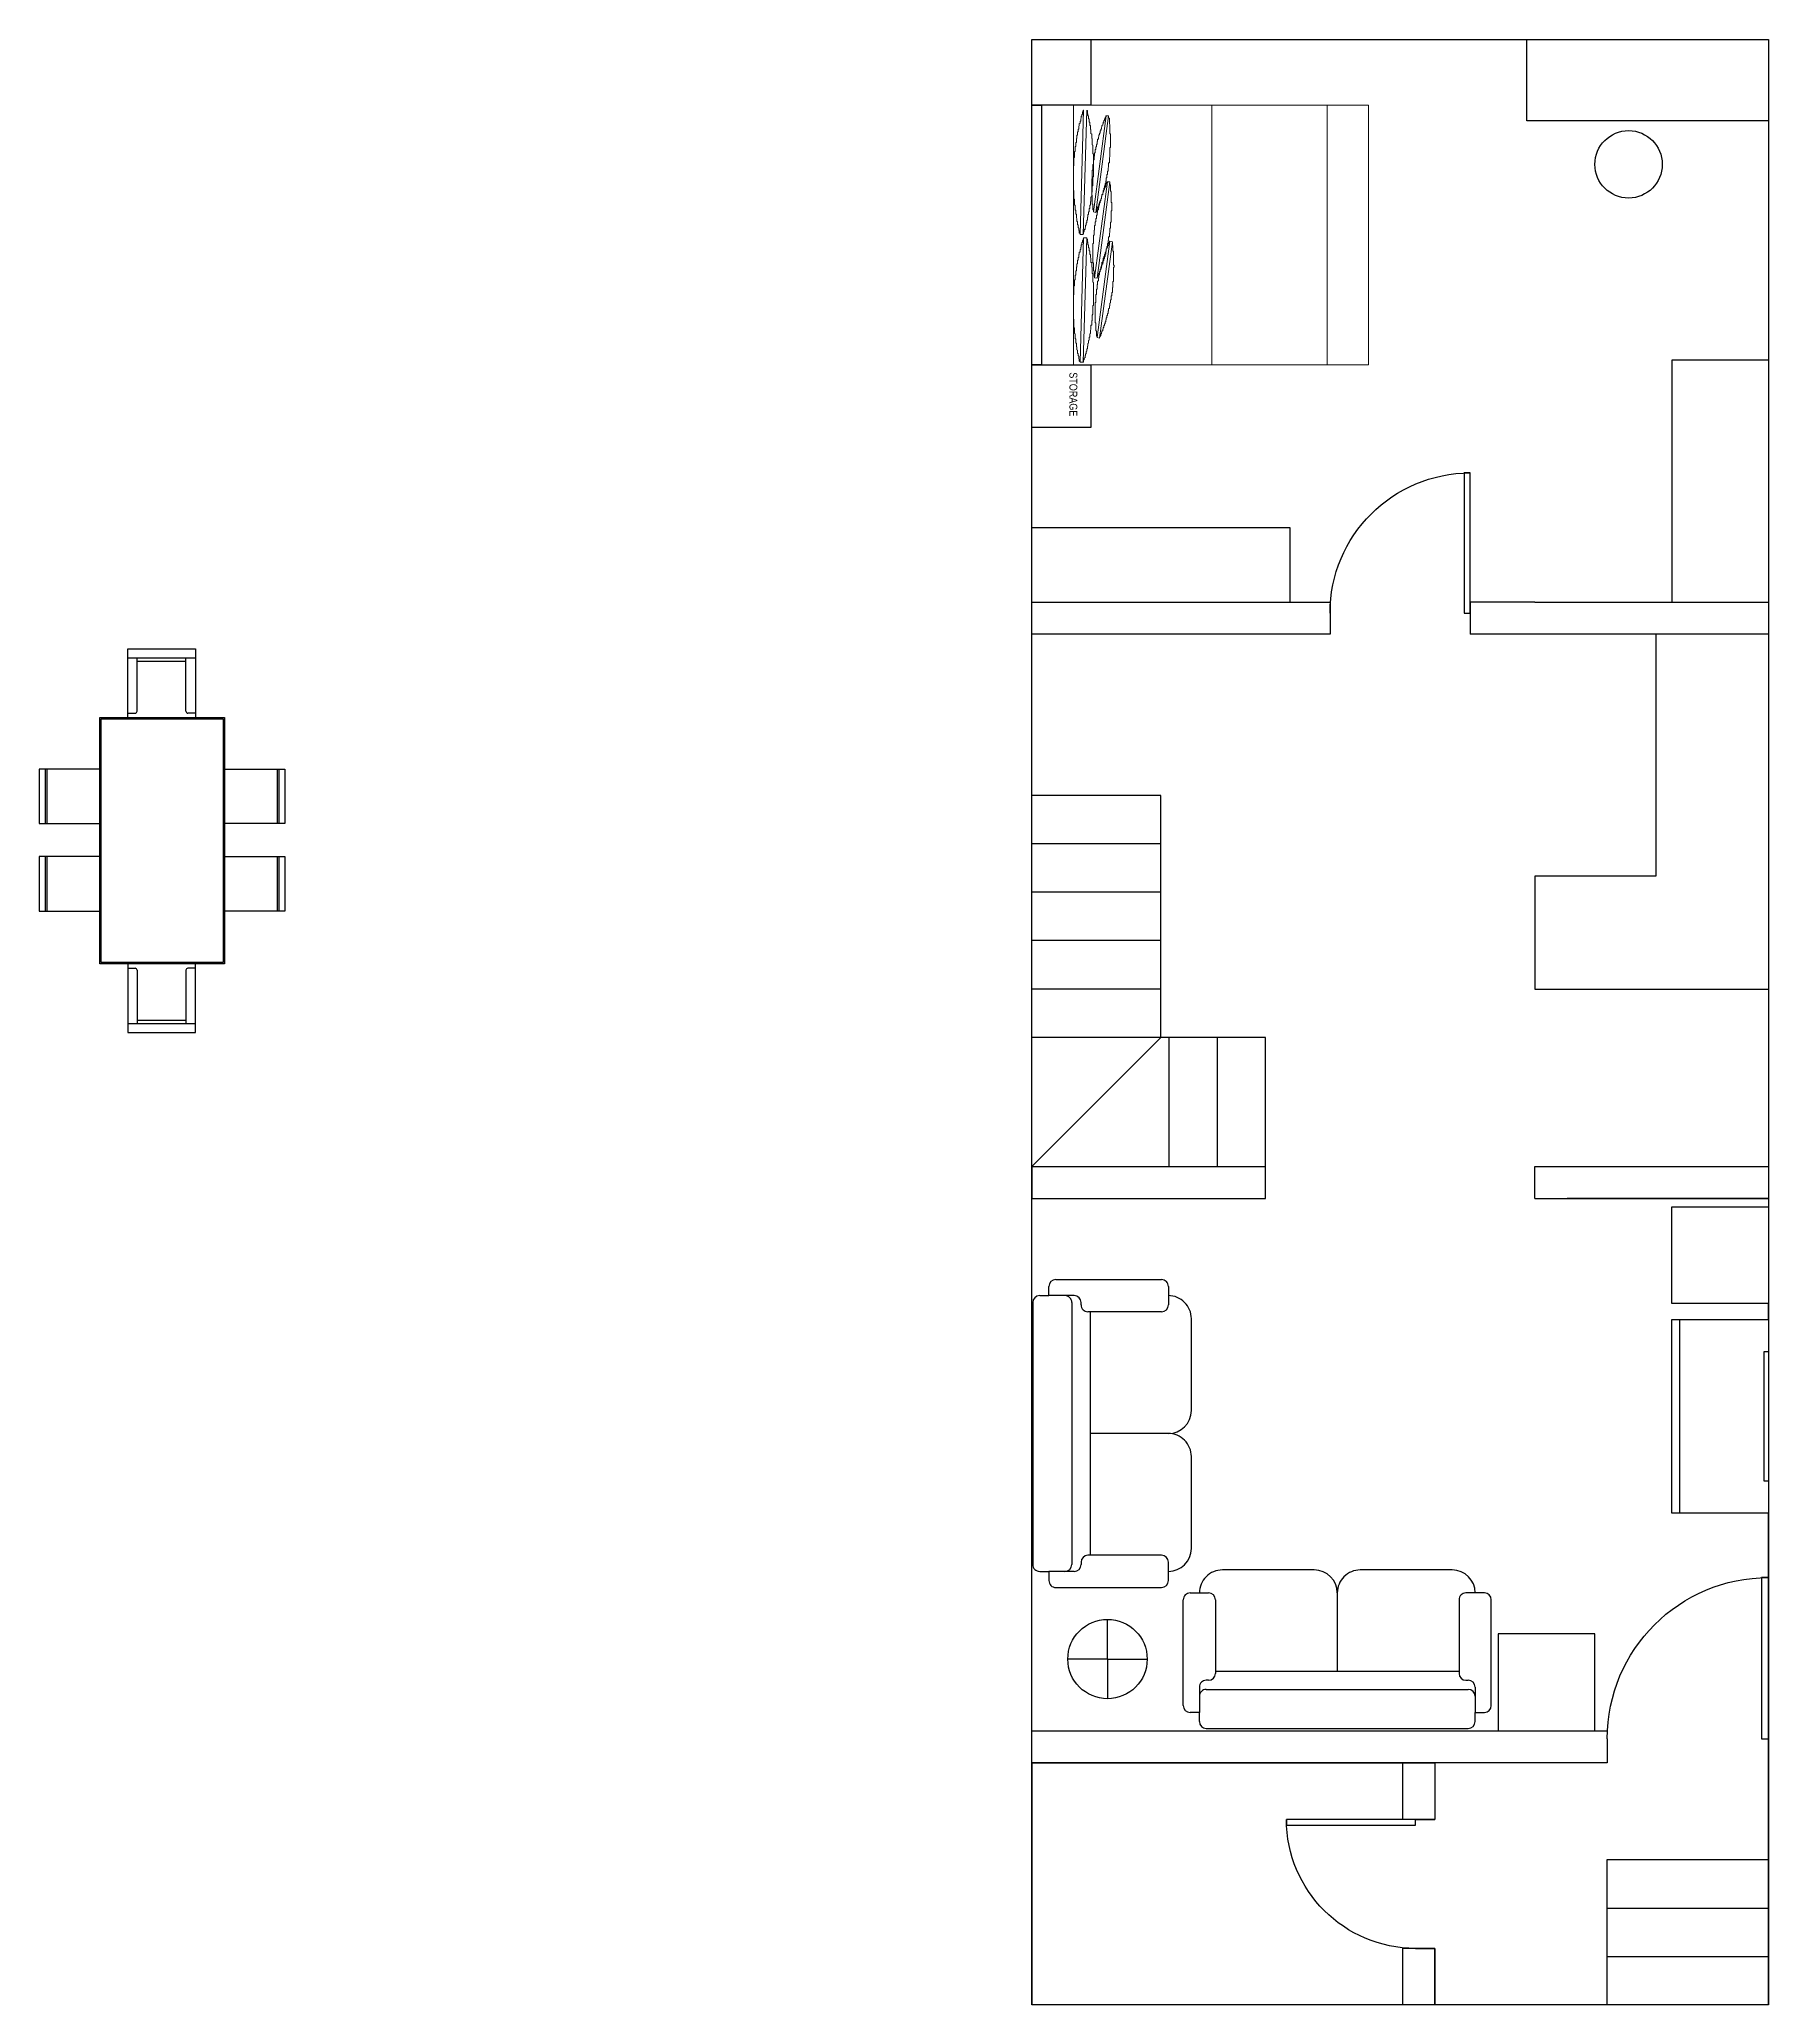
# Model space of a CAD drawing. Header units: metres. Extents: x 29 to 131, y 49 to 62.
# Drawn here: x 29.18 to 39.91, y 49.57 to 61.76 of the extents above; entities that cross this region are included whole.
import ezdxf

# ---------------------------------------------------------------- set-up
doc = ezdxf.new("R2010")
doc.units = ezdxf.units.M
doc.header["$MEASUREMENT"] = 0
doc.layers.add('A_FURNITURE', color=251, linetype='Continuous', lineweight=9)
for name, color, linetype in [('kitchen', 50, 'Continuous'), ('last room', 210, 'Continuous'), ('LIVING', 90, 'Continuous'), ('OUTER', 4, 'Continuous'), ('Outer line', 12, 'Continuous')]:
    doc.layers.add(name, color=color, linetype=linetype)
doc.styles.add('ARIAL', font='ARIALN.TTF')

# ---------------------------------------------------------------- blocks, each defined once
blk = doc.blocks.new('*U2')
for p, q in [((0, 0), (0, -6)), ((40, 0), (40, -6))]:
    blk.add_line(p, q)
blk.add_lwpolyline([(0, 0), (0, 40), (1.75, 40), (1.75, 0)], close=True)
blk.add_arc((0, 0), 40, 0, 90)
blk = doc.blocks.new('A$C02A636C4')
for p, q in [((1.2026, 0.6692), (0.097, 0.6692)), ((0.0679, 0.6013), (0.0291, 0.6013)), ((0.0679, 0.6401), (0.0679, 0.6013)), ((0.0679, 0.5334), (0.0679, 0.6013)), ((1.2317, 0.6401), (1.2317, 0.6013)), ((1.2317, 0.6013), (1.2705, 0.6013)), ((1.2317, 0.5334), (1.2317, 0.6013)), ((0, 0.5722), (0, 0.1261)), ((0.0679, 0.4946), (0.0679, 0.5431)), ((1.2026, 0.5043), (0.097, 0.5043)), ((1.2317, 0.4946), (1.2317, 0.5431)), ((1.2996, 0.5722), (1.2996, 0.1261)), ((0.1067, 0.4655), (0.097, 0.4655)), ((0.1358, 0.1261), (0.1358, 0.4364)), ((1.1638, 0.4267), (0.1358, 0.4267)), ((0.6498, 0.097), (0.6498, 0.4267)), ((1.1638, 0.1261), (1.1638, 0.4364)), ((1.1929, 0.4655), (1.2026, 0.4655)), ((0.0291, 0.097), (0.1067, 0.097)), ((1.2705, 0.097), (1.1929, 0.097)), ((0.1649, 0), (0.5528, 0)), ((0.7468, 0), (1.1347, 0))]:
    blk.add_line(p, q)
for centre, radius, start, end in [((0.097, 0.6401), 0.0291, 90, 180), ((1.2026, 0.6401), 0.0291, 0, 90), ((0.0291, 0.5722), 0.0291, 90, 180), ((1.2705, 0.5722), 0.0291, 0, 90), ((0.097, 0.5334), 0.0291, 180, 270), ((1.2026, 0.5334), 0.0291, 270, 0), ((0.097, 0.4946), 0.0291, 180, 270), ((0.1067, 0.4364), 0.0291, 0, 90), ((1.1929, 0.4364), 0.0291, 90, 180), ((1.2026, 0.4946), 0.0291, 270, 0), ((0.0291, 0.1261), 0.0291, 180, 270), ((0.1649, 0.097), 0.097, 180, 270), ((0.1067, 0.1261), 0.0291, 270, 0), ((0.5528, 0.097), 0.097, 270, 0), ((0.7468, 0.097), 0.097, 180, 270), ((1.1347, 0.097), 0.097, 270, 0), ((1.1929, 0.1261), 0.0291, 180, 270), ((1.2705, 0.1261), 0.0291, 270, 0)]:
    blk.add_arc(centre, radius, start, end)
blk = doc.blocks.new('A$C317A697B')
for p, q in [((-116, 441), (-514, 441)), ((-514, 441), (-514, 0)), ((-116, 0), (-116, 441)), ((523, 441), (125, 441)), ((125, 441), (125, 0)), ((523, 0), (523, 441)), ((-116, 398), (-514, 398)), ((-116, 385), (-514, 385)), ((523, 398), (125, 398)), ((523, 385), (125, 385)), ((-899, -912), (-899, 0)), ((-899, 0), (899, 0)), ((899, 0), (899, -912)), ((-889, -902), (-889, -10)), ((-889, -10), (889, -10)), ((889, -10), (889, -902)), ((-899, -205), (-1402, -205)), ((-1402, -205), (-1402, -699)), ((-1336, -205), (-1336, -699)), ((-946, -274), (-1336, -274)), ((-1311, -274), (-1311, -630)), ((-932, -205), (-932, -259)), ((899, -205), (1402, -205)), ((932, -205), (932, -259)), ((946, -274), (1336, -274)), ((1311, -274), (1311, -630)), ((1336, -205), (1336, -699)), ((1402, -205), (1402, -699)), ((-1402, -699), (-899, -699)), ((-946, -630), (-1336, -630)), ((-932, -699), (-932, -645)), ((1402, -699), (899, -699)), ((932, -699), (932, -645)), ((946, -630), (1336, -630)), ((899, -912), (-899, -912)), ((889, -902), (-889, -902)), ((-514, -1353), (-514, -912)), ((-116, -912), (-116, -1353)), ((125, -1353), (125, -912)), ((523, -912), (523, -1353)), ((-116, -1297), (-514, -1297)), ((-116, -1309), (-514, -1309)), ((-116, -1353), (-514, -1353)), ((523, -1297), (125, -1297)), ((523, -1309), (125, -1309)), ((523, -1353), (125, -1353))]:
    blk.add_line(p, q)
for centre, start, end in [((-946, -259), 270, 0), ((946, -259), 180, 270), ((-946, -645), 0, 90), ((946, -645), 90, 180)]:
    blk.add_arc(centre, 14.7, start, end)
blk = doc.blocks.new('A$C40209d2d')
at = {"layer": 'A_FURNITURE', "linetype": 'Continuous', "lineweight": 5}
for points in [[(0, 0), (0, 66), (75, 66), (75, 0)], [(39.8, 0), (39.8, 66), (10.46, 66), (10.46, 0)]]:
    blk.add_lwpolyline(points, close=True, dxfattribs=at)
for points in [[(70.03, 51.95), (70.03, 53.16), (70.21, 53.34), (70.21, 54.74), (70.33, 54.86), (70.33, 55.95), (70.51, 55.95), (70.51, 57.04), (70.63, 57.22), (70.63, 58.01), (70.82, 58.13), (70.82, 58.92), (71, 59.04), (71, 59.71), (71.12, 59.83), (71.12, 60.5), (71.3, 60.62), (71.3, 61.22), (71.42, 61.22), (71.42, 61.89), (71.6, 62.01), (71.6, 62.5), (71.73, 62.62), (71.73, 63.1), (71.91, 63.28), (71.91, 63.64), (72.03, 63.64), (72.03, 64.12), (72.21, 64.3), (72.21, 64.73), (72.39, 64.73), (72.39, 65.21), (72.51, 65.33)], [(71.6, 33.76), (72.51, 65.33), (73.3, 65.33)], [(73.3, 65.33), (72.39, 33.76), (72.39, 33.76)], [(73.3, 65.33), (73.3, 65.21), (73.48, 65.03), (73.48, 64.61), (73.61, 64.42), (73.61, 63.82), (73.79, 63.64), (73.79, 63.1), (73.91, 63.1), (73.91, 62.31), (74.09, 62.19), (74.09, 61.4), (74.21, 61.4), (74.21, 60.5), (74.39, 60.5), (74.39, 59.4), (74.51, 59.4), (74.51, 58.13), (74.7, 58.01), (74.7, 56.62), (74.88, 56.62), (74.88, 54.43), (75, 54.25), (75, 48.19), (74.88, 48.19), (74.88, 47.28)], [(75, 66), (75, 0)], [(65.06, 34.73), (68.33, 59.22), (68.94, 59.04)], [(65.72, 50.67), (65.72, 50.98), (65.84, 50.98), (65.84, 51.64), (66.03, 51.76), (66.03, 52.25), (66.15, 52.37), (66.15, 52.86), (66.33, 53.04), (66.33, 53.46), (66.45, 53.46), (66.45, 53.95), (66.63, 54.13), (66.63, 54.55), (66.75, 54.55), (66.75, 55.04), (66.94, 55.04), (66.94, 55.52), (67.12, 55.65), (67.12, 55.95), (67.24, 56.13), (67.24, 56.43), (67.42, 56.62), (67.42, 56.92), (67.54, 56.92), (67.54, 57.34), (67.72, 57.34), (67.72, 57.65), (67.85, 57.83), (67.85, 58.13), (68.03, 58.13), (68.03, 58.62), (68.15, 58.62), (68.15, 58.92), (68.33, 58.92), (68.33, 59.22)], [(68.33, 43.09), (68.33, 42.49), (68.15, 42.31), (68.15, 41.7), (68.03, 41.7), (68.03, 41.09), (67.85, 41.09), (67.85, 40.61), (67.72, 40.43), (67.72, 40), (67.54, 39.82), (67.54, 39.52), (67.42, 39.34), (67.42, 38.91), (67.24, 38.91), (67.24, 38.43), (67.12, 38.43), (67.12, 37.94), (66.94, 37.94), (66.94, 37.52), (66.75, 37.33), (66.75, 37.03), (66.63, 37.03), (66.63, 36.55), (66.45, 36.55), (66.45, 36.24), (66.33, 36.12), (66.33, 35.76), (66.15, 35.76), (66.15, 35.33), (66.03, 35.33), (66.03, 35.03), (65.84, 34.85), (65.84, 34.55), (65.72, 34.55), (68.94, 59.04)], [(68.94, 59.04), (68.94, 58.74), (69.12, 58.74), (69.12, 57.34), (69.24, 57.34), (69.24, 55.34), (69.42, 55.34), (69.42, 50.25), (69.24, 50.07), (69.24, 48.19), (69.12, 48.07), (69.12, 46.79), (68.94, 46.79), (68.94, 45.7), (68.82, 45.58), (68.82, 44.79), (68.63, 44.61), (68.63, 43.88), (68.51, 43.88), (68.51, 43.09), (68.33, 43.09)], [(65.06, 34.73), (65.06, 35.46), (64.94, 35.64), (64.94, 37.03), (64.75, 37.21), (64.75, 40.61), (64.63, 40.73), (64.63, 41.22), (64.75, 41.22), (64.75, 44.79), (64.94, 44.79), (64.94, 46.37), (65.06, 46.37), (65.06, 47.58), (65.24, 47.58), (65.24, 48.49), (65.36, 48.49), (65.36, 49.46), (65.54, 49.46), (65.54, 50.25), (65.72, 50.37), (65.72, 50.67)], [(71.6, 33.76), (71.6, 34.06), (71.42, 34.06), (71.42, 34.73), (71.3, 34.85), (71.3, 35.46), (71.12, 35.46), (71.12, 36.24), (71, 36.24), (71, 37.03), (70.82, 37.03), (70.82, 37.94), (70.63, 37.94), (70.63, 38.73), (70.51, 38.91), (70.51, 40), (70.33, 40), (70.33, 41.22), (70.21, 41.22), (70.21, 42.79), (70.03, 42.79), (70.03, 44.97), (69.91, 45.1), (69.91, 50.86), (70.03, 50.98), (70.03, 51.95)], [(74.88, 47.28), (74.88, 46), (74.7, 45.88), (74.7, 44.49), (74.51, 44.31), (74.51, 43.22), (74.39, 43.22), (74.39, 42.12), (74.21, 42.12), (74.21, 41.22), (74.09, 41.09), (74.09, 40.31), (73.91, 40.31), (73.91, 39.52), (73.79, 39.34), (73.79, 38.73), (73.61, 38.73), (73.61, 37.94), (73.48, 37.94), (73.48, 37.33), (73.3, 37.33), (73.3, 36.73), (73.12, 36.73), (73.12, 36.12), (73, 36.12), (73, 35.46), (72.82, 35.46), (72.82, 35.03), (72.7, 34.85), (72.7, 34.36), (72.51, 34.36), (72.51, 33.94), (72.39, 33.94), (72.39, 33.76)], [(65.72, 19.51), (68.94, 44), (69.6, 43.88)], [(66.33, 35.64), (66.33, 35.94), (66.45, 35.94), (66.45, 36.55), (66.63, 36.55), (66.63, 37.21), (66.75, 37.33), (66.75, 37.82), (66.94, 37.94), (66.94, 38.43), (67.12, 38.43), (67.12, 38.91), (67.24, 39.03), (67.24, 39.52), (67.42, 39.52), (67.42, 40), (67.54, 40), (67.54, 40.43), (67.72, 40.43), (67.72, 40.91), (67.85, 41.09), (67.85, 41.4), (68.03, 41.4), (68.03, 41.82), (68.15, 41.82), (68.15, 42.31), (68.33, 42.31), (68.33, 42.61), (68.51, 42.79), (68.51, 43.09), (68.63, 43.09), (68.63, 43.4), (68.82, 43.52), (68.82, 43.7), (68.94, 43.88), (68.94, 44)], [(68.94, 27.88), (68.94, 27.27), (68.82, 27.27), (68.82, 26.6), (68.63, 26.6), (68.63, 26), (68.51, 26), (68.51, 25.39), (68.33, 25.39), (68.33, 24.91), (68.15, 24.78), (68.15, 24.3), (68.03, 24.3), (68.03, 23.81), (67.85, 23.81), (67.85, 23.21), (67.72, 23.21), (67.72, 22.91), (67.54, 22.72), (67.54, 22.42), (67.42, 22.3), (67.42, 22), (67.24, 21.81), (67.24, 21.51), (67.12, 21.33), (67.12, 21.03), (66.94, 21.03), (66.94, 20.72), (66.75, 20.6), (66.75, 20.24), (66.63, 20.12), (66.63, 19.93), (66.45, 19.81), (66.45, 19.51), (66.33, 19.51), (69.6, 43.88)], [(69.6, 43.88), (69.6, 43.52), (69.73, 43.52), (69.73, 42.12), (69.91, 42.12), (69.91, 40.12), (70.03, 40), (70.03, 35.15), (69.91, 35.15), (69.91, 33.15), (69.73, 32.97), (69.73, 31.76), (69.6, 31.76), (69.6, 30.67), (69.42, 30.48), (69.42, 29.76), (69.24, 29.57), (69.24, 28.79), (69.12, 28.79), (69.12, 28), (68.94, 28), (68.94, 27.88)], [(65.72, 19.51), (65.72, 20.24), (65.54, 20.24), (65.54, 21.81), (65.36, 22), (65.36, 24.78), (65.24, 24.78), (65.24, 26.79), (65.36, 26.97), (65.36, 29.76), (65.54, 29.76), (65.54, 31.27), (65.72, 31.27), (65.72, 32.36), (65.84, 32.55), (65.84, 33.45), (66.03, 33.45), (66.03, 34.36), (66.15, 34.36), (66.15, 35.15), (66.33, 35.15), (66.33, 35.64)], [(65.06, 34.73), (65.72, 34.55), (65.72, 34.55)], [(70.03, 19.33), (70.03, 20.42), (70.21, 20.6), (70.21, 22.12), (70.33, 22.12), (70.33, 23.21), (70.51, 23.39), (70.51, 24.48), (70.63, 24.48), (70.63, 25.39), (70.82, 25.39), (70.82, 26.3), (71, 26.3), (71, 27.09), (71.12, 27.09), (71.12, 27.69), (71.3, 27.88), (71.3, 28.48), (71.42, 28.48), (71.42, 29.27), (71.6, 29.27), (71.6, 29.88), (71.73, 29.88), (71.73, 30.48), (71.91, 30.48), (71.91, 30.97), (72.03, 31.15), (72.03, 31.58), (72.21, 31.58), (72.21, 32.06), (72.39, 32.24), (72.39, 32.67), (72.51, 32.67), (72.51, 32.85)], [(71.6, 33.76), (72.39, 33.76)], [(71.6, 1.27), (72.51, 32.85), (73.3, 32.85)], [(73.3, 32.85), (72.39, 1.27), (72.39, 1.27)], [(73.3, 32.85), (73.3, 32.55), (73.48, 32.55), (73.48, 31.88), (73.61, 31.88), (73.61, 31.15), (73.79, 31.15), (73.79, 30.48), (73.91, 30.36), (73.91, 29.57), (74.09, 29.57), (74.09, 28.79), (74.21, 28.67), (74.21, 27.69), (74.39, 27.69), (74.39, 26.79), (74.51, 26.6), (74.51, 25.39), (74.7, 25.39), (74.7, 24), (74.88, 23.81), (74.88, 21.69), (75, 21.69), (75, 15.63), (74.88, 15.45), (74.88, 14.66)], [(66.03, 2.72), (69.24, 27.27), (69.91, 27.09)], [(66.63, 18.72), (66.63, 19.21), (66.75, 19.21), (66.75, 19.81), (66.94, 19.93), (66.94, 20.42), (67.12, 20.6), (67.12, 21.03), (67.24, 21.21), (67.24, 21.69), (67.42, 21.69), (67.42, 22.12), (67.54, 22.3), (67.54, 22.72), (67.72, 22.72), (67.72, 23.21), (67.85, 23.21), (67.85, 23.69), (68.03, 23.81), (68.03, 24.12), (68.15, 24.3), (68.15, 24.6), (68.33, 24.6), (68.33, 25.09), (68.51, 25.09), (68.51, 25.57), (68.63, 25.57), (68.63, 25.88), (68.82, 25.88), (68.82, 26.3), (68.94, 26.3), (68.94, 26.6), (69.12, 26.79), (69.12, 27.09), (69.24, 27.09), (69.24, 27.27)], [(69.24, 11.08), (69.24, 10.66), (69.12, 10.48), (69.12, 10.05), (68.94, 9.87), (68.94, 9.26), (68.82, 9.26), (68.82, 8.6), (68.63, 8.6), (68.63, 8.17), (68.51, 7.99), (68.51, 7.57), (68.33, 7.57), (68.33, 7.08), (68.15, 7.08), (68.15, 6.6), (68.03, 6.47), (68.03, 6.17), (67.85, 5.99), (67.85, 5.69), (67.72, 5.5), (67.72, 5.2), (67.54, 5.08), (67.54, 4.72), (67.42, 4.72), (67.42, 4.29), (67.24, 4.29), (67.24, 3.99), (67.12, 3.81), (67.12, 3.5), (66.94, 3.5), (66.94, 3.2), (66.75, 3.02), (66.75, 2.72), (66.63, 2.72), (66.63, 2.67), (69.91, 27.09)], [(69.91, 27.09), (69.91, 26.6), (70.03, 26.6), (70.03, 25.21), (70.21, 25.09), (70.21, 22.91), (70.33, 22.72), (70.33, 18.84), (70.21, 18.72), (70.21, 16.54), (70.03, 16.54), (70.03, 15.14), (69.91, 14.96), (69.91, 13.93), (69.73, 13.93), (69.73, 12.96), (69.6, 12.96), (69.6, 12.17), (69.42, 12.05), (69.42, 11.26), (69.24, 11.26), (69.24, 11.08)], [(66.03, 2.72), (66.03, 3.2), (65.84, 3.32), (65.84, 4.72), (65.72, 4.9), (65.72, 7.2), (65.54, 7.38), (65.54, 10.78), (65.72, 10.78), (65.72, 13.14), (65.84, 13.27), (65.84, 14.66), (66.03, 14.66), (66.03, 15.75), (66.15, 15.93), (66.15, 16.72), (66.33, 16.84), (66.33, 17.63), (66.45, 17.63), (66.45, 18.42), (66.63, 18.54), (66.63, 18.72)], [(65.72, 19.51), (66.33, 19.51), (66.33, 19.51)], [(71.6, 1.27), (71.6, 1.39), (71.42, 1.39), (71.42, 2.18), (71.3, 2.18), (71.3, 2.72), (71.12, 2.72), (71.12, 3.5), (71, 3.5), (71, 4.29), (70.82, 4.29), (70.82, 5.2), (70.63, 5.2), (70.63, 6.17), (70.51, 6.17), (70.51, 7.2), (70.33, 7.38), (70.33, 8.48), (70.21, 8.48), (70.21, 10.05), (70.03, 10.17), (70.03, 12.36), (69.91, 12.36), (69.91, 18.24), (70.03, 18.24), (70.03, 19.33)], [(74.88, 14.66), (74.88, 13.27), (74.7, 13.27), (74.7, 11.75), (74.51, 11.75), (74.51, 10.48), (74.39, 10.48), (74.39, 9.57), (74.21, 9.38), (74.21, 8.48), (74.09, 8.48), (74.09, 7.69), (73.91, 7.57), (73.91, 6.78), (73.79, 6.78), (73.79, 6.17), (73.61, 5.99), (73.61, 5.38), (73.48, 5.2), (73.48, 4.72), (73.3, 4.6), (73.3, 4.11), (73.12, 3.99), (73.12, 3.5), (73, 3.32), (73, 2.9), (72.82, 2.72), (72.82, 2.36), (72.7, 2.36), (72.7, 1.7), (72.51, 1.7), (72.51, 1.27), (72.39, 1.27)], [(66.03, 2.72), (66.63, 2.67), (66.63, 2.67)]]:
    blk.add_lwpolyline(points, dxfattribs=at)

msp = doc.modelspace()

# ---------------------------------------------------------------- linework, layer by layer
at = {"layer": 'kitchen'}
for p, q in [((35.339, 54.773), (35.339, 58.273)), ((35.339, 58.273), (36.789, 58.273)), ((35.339, 58.273), (36.789, 58.273)), ((36.789, 58.273), (37.089, 58.273)), ((37.089, 58.273), (37.189, 58.273)), ((37.189, 58.273), (37.189, 58.073)), ((38.159, 58.273), (38.059, 58.273)), ((38.059, 58.273), (38.059, 58.073)), ((38.459, 58.273), (38.159, 58.273)), ((38.459, 58.273), (39.909, 58.273)), ((39.909, 58.273), (39.909, 54.773)), ((37.189, 58.073), (35.339, 58.073)), ((39.909, 58.073), (38.059, 58.073)), ((39.909, 58.073), (39.209, 58.073)), ((39.209, 58.073), (39.209, 56.573)), ((36.139, 57.073), (35.339, 57.073)), ((36.139, 55.573), (36.139, 57.073)), ((36.139, 56.773), (35.339, 56.773)), ((38.459, 56.573), (38.459, 55.873)), ((39.209, 56.573), (38.459, 56.573)), ((36.139, 56.473), (35.339, 56.473)), ((36.139, 56.173), (35.339, 56.173)), ((36.139, 55.873), (35.339, 55.873)), ((38.459, 55.873), (39.909, 55.873)), ((36.139, 55.573), (35.339, 54.773)), ((36.139, 55.573), (35.339, 55.573)), ((36.789, 55.573), (36.139, 55.573)), ((36.189, 55.573), (36.189, 54.773)), ((36.789, 55.573), (36.489, 55.573)), ((36.489, 55.573), (36.489, 54.773)), ((36.789, 54.773), (36.789, 55.573))]:
    msp.add_line(p, q, dxfattribs=at)
at = {"layer": 'last room'}
for p, q in [((35.339, 58.273), (35.339, 61.763)), ((35.339, 61.763), (39.909, 61.763)), ((38.41, 61.258), (38.41, 61.758)), ((39.909, 61.763), (39.909, 58.273)), ((39.91, 61.258), (38.41, 61.258)), ((39.91, 59.773), (39.31, 59.773)), ((39.31, 59.773), (39.31, 58.273)), ((35.339, 58.273), (35.339, 59.473))]:
    msp.add_line(p, q, dxfattribs=at)
at = {"layer": 'last room', "ltscale": 3}
for points in [[(35.339, 61.763), (35.706, 61.763), (35.706, 61.355), (35.34, 61.355)], [(35.339, 61.355), (35.4, 61.355), (35.4, 59.744), (35.339, 59.744)], [(35.34, 59.744), (35.706, 59.744), (35.706, 59.355), (35.34, 59.355)]]:
    msp.add_lwpolyline(points, close=True, dxfattribs=at)
at = {"layer": 'last room'}
msp.add_lwpolyline([(35.34, 58.273), (35.34, 58.735), (36.94, 58.735), (36.94, 58.273)], dxfattribs=at)
msp.add_circle((39.041, 60.988), 0.209, dxfattribs=at)
at = {"layer": 'LIVING'}
for p, q in [((35.339, 51.273), (35.339, 54.773)), ((35.339, 54.773), (36.789, 54.773)), ((35.339, 54.773), (35.339, 54.573)), ((36.789, 54.573), (36.789, 54.773)), ((38.459, 54.573), (38.459, 54.773)), ((38.459, 54.773), (39.909, 54.773)), ((39.909, 54.773), (39.909, 51.073)), ((35.339, 54.573), (36.789, 54.573)), ((38.459, 54.573), (39.909, 54.573)), ((39.909, 54.573), (38.659, 54.573)), ((39.309, 53.923), (39.309, 54.523)), ((39.309, 54.523), (39.909, 54.523)), ((39.909, 53.923), (39.309, 53.923)), ((39.909, 53.823), (39.909, 53.923)), ((39.309, 52.623), (39.309, 53.823)), ((39.309, 53.823), (39.909, 53.823)), ((39.359, 52.623), (39.359, 53.823)), ((39.909, 53.823), (39.909, 53.623)), ((39.909, 53.623), (39.879, 53.623)), ((39.879, 53.623), (39.879, 52.823)), ((39.909, 53.623), (39.909, 53.623)), ((39.909, 53.623), (39.909, 52.823)), ((39.879, 52.823), (39.909, 52.823)), ((39.909, 52.623), (39.309, 52.623)), ((39.909, 52.223), (39.909, 52.623)), ((35.809, 51.717), (35.809, 51.963)), ((38.831, 51.873), (38.231, 51.873)), ((38.231, 51.873), (38.231, 51.273)), ((38.831, 51.273), (38.831, 51.873)), ((35.809, 51.717), (35.563, 51.717)), ((35.809, 51.717), (36.055, 51.717)), ((35.809, 51.717), (35.809, 51.471)), ((35.339, 51.073), (35.339, 51.273)), ((35.339, 51.273), (38.911, 51.273)), ((39.909, 51.073), (39.909, 51.273))]:
    msp.add_line(p, q, dxfattribs=at)
msp.add_circle((35.809, 51.717), 0.246, dxfattribs=at)
at = {"layer": 'OUTER'}
for p, q in [((38.909, 51.073), (35.339, 51.073)), ((35.339, 51.073), (35.339, 49.573)), ((35.339, 51.073), (37.339, 51.073)), ((37.339, 51.073), (37.839, 51.073)), ((37.839, 51.073), (37.639, 51.073)), ((37.639, 51.073), (37.639, 50.723)), ((37.839, 51.073), (37.839, 50.723)), ((39.909, 49.573), (39.909, 51.073)), ((37.839, 50.723), (37.639, 50.723)), ((38.909, 49.573), (38.909, 50.473)), ((38.909, 50.173), (38.909, 50.473)), ((38.909, 50.473), (39.909, 50.473)), ((38.909, 49.873), (38.909, 50.173)), ((38.909, 50.173), (39.909, 50.173)), ((37.839, 49.923), (37.639, 49.923)), ((37.639, 49.923), (37.639, 49.573)), ((37.839, 49.573), (37.839, 49.923)), ((37.839, 49.923), (37.839, 49.573)), ((38.909, 49.573), (38.909, 49.873)), ((38.909, 49.873), (39.909, 49.873)), ((39.909, 49.573), (35.339, 49.573)), ((39.909, 49.573), (38.909, 49.573))]:
    msp.add_line(p, q, dxfattribs=at)
for p in [(39.909, 50.773), (39.909, 50.473), (39.909, 50.173), (39.909, 49.873)]:
    msp.add_point(p, dxfattribs=at)
at = {"layer": 'Outer line'}
for p, q in [((35.339, 49.573), (35.339, 61.763)), ((35.339, 61.763), (39.909, 61.763)), ((39.909, 61.763), (39.909, 49.573)), ((39.909, 49.573), (35.339, 49.573))]:
    msp.add_line(p, q, dxfattribs=at)

# ---------------------------------------------------------------- block references
at = {"layer": 'kitchen', "xscale": -0.0217499999999998, "yscale": 0.0217499999999998, "zscale": 0.0217499999999998}
msp.add_blockref('*U2', (38.059, 58.204), dxfattribs=at)
at = {"layer": 'kitchen', "xscale": 0.0008491478822152177, "yscale": 0.0008491478822152177, "zscale": 0.0008491478822152177, "rotation": 90}
msp.add_blockref('A$C317A697B', (29.558, 56.793), dxfattribs=at)
at = {"layer": 'last room', "ltscale": 3, "xscale": 0.02439999999999718, "yscale": 0.02439999999999718, "zscale": 0.02439999999999718, "rotation": 180}
msp.add_blockref('A$C40209d2d', (37.427, 61.355), dxfattribs=at)
at = {"layer": 'LIVING', "xscale": 1.469691668675027, "yscale": 1.469691668675027, "zscale": 1.469691668675027}
for p, rotation in [((36.329, 52.161), 89.99999999999999), ((38.189, 52.27), 180)]:
    msp.add_blockref('A$C02A636C4', p, dxfattribs=dict(at, rotation=rotation))
at = {"layer": 'LIVING', "xscale": -0.02500000000000004, "yscale": 0.02500000000000004, "zscale": 0.02500000000000004}
msp.add_blockref('*U2', (39.909, 51.223), dxfattribs=at)
at = {"layer": 'OUTER', "xscale": -0.0200000000000001, "yscale": 0.0200000000000001, "zscale": 0.0200000000000001, "rotation": 90}
msp.add_blockref('*U2', (37.719, 50.723), dxfattribs=at)

# ---------------------------------------------------------------- texts
at = {"layer": 'last room', "insert": (35.572, 60.215), "char_height": 0.0488, "width": 1.30694, "attachment_point": 7, "rotation": 270, "style": 'ARIAL'}
msp.add_mtext('\\pxqc;STORAGE', dxfattribs=at)

doc.saveas('drawing.dxf')
